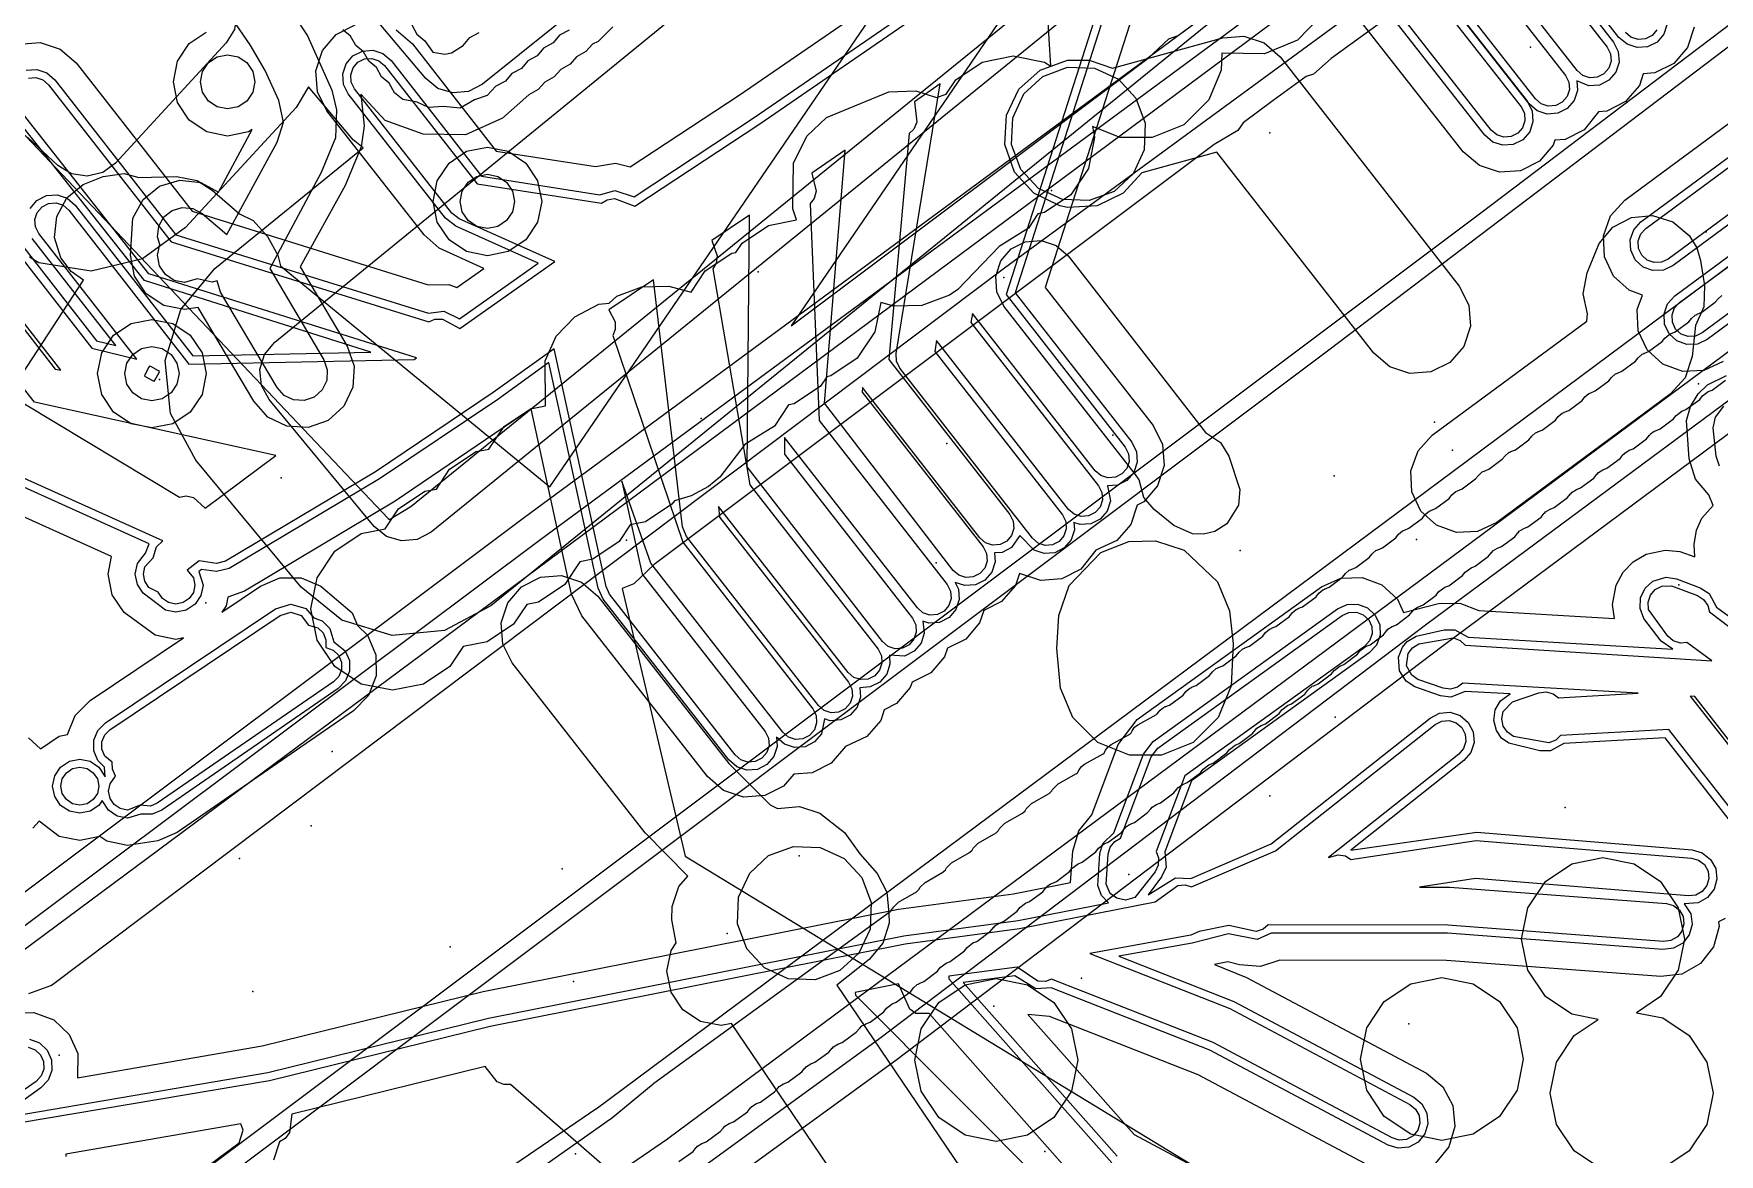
# Model space of a CAD drawing. Header units: metres. Extents: x 8738 to 9560, y -8972 to -7699.
# Drawn here: x 9163.2 to 9225.3, y -8008.3 to -7967 of the extents above; entities that cross this region are included whole.
import ezdxf

# ---------------------------------------------------------------- set-up
doc = ezdxf.new("R2010")
doc.units = ezdxf.units.M
for name, color, linetype in [('AI_GREENING_EXCLUSIONS', 1, 'Continuous'), ('AI_GREENING_LAWN', 82, 'Continuous'), ('AI_GREENING_REJECTED', 6, 'Continuous')]:
    doc.layers.add(name, color=color, linetype=linetype)

msp = doc.modelspace()

# ---------------------------------------------------------------- linework, layer by layer
at = {"layer": 'AI_GREENING_EXCLUSIONS'}
for points in [[(9237.438, -7948.75), (9210.992, -7967.905), (9210.34, -7968.486), (9210.069, -7968.574), (9208.855, -7969.453), (9207.756, -7970.277), (9207.56, -7970.565), (9206.684, -7971.081), (9186.052, -7986.549), (9185.3, -7987.261), (9184.87, -7987.437), (9187.194, -7997.295), (9214.58, -8013.972), (9249.615, -8033.027)], [(9237.438, -7948.75), (9210.992, -7967.905), (9210.34, -7968.486), (9210.069, -7968.574), (9208.855, -7969.453), (9207.756, -7970.277), (9207.56, -7970.565), (9206.684, -7971.081), (9186.052, -7986.549), (9185.3, -7987.261), (9184.87, -7987.437), (9187.194, -7997.295), (9214.58, -8013.972), (9249.615, -8033.027)], [(9207.306, -7954.034), (9191.104, -7977.762), (9204.258, -7967.901), (9205.016, -7967.18), (9205.362, -7967.066), (9207.601, -7965.393)], [(9207.306, -7954.034), (9191.104, -7977.762), (9204.258, -7967.901), (9205.016, -7967.18), (9205.362, -7967.066), (9207.601, -7965.393)], [(9161.257, -7981.832), (9165.032, -7976.075), (9164.57, -7975.76), (9164.186, -7975.253), (9163.961, -7974.506), (9164.039, -7973.729), (9164.408, -7973.042), (9165.012, -7972.548), (9165.756, -7972.262), (9166.528, -7972.15), (9167.071, -7972.288), (9168.451, -7972.257), (9169.216, -7972.409), (9169.77, -7972.754), (9170.77, -7973.631), (9171.282, -7973.879), (9171.801, -7974.461), (9172.186, -7975.16), (9172.281, -7975.544), (9182.204, -7983.689), (9201.948, -7954.821)], [(9161.257, -7981.832), (9165.032, -7976.075), (9164.57, -7975.76), (9164.186, -7975.253), (9163.961, -7974.506), (9164.039, -7973.729), (9164.408, -7973.042), (9165.012, -7972.548), (9165.756, -7972.262), (9166.528, -7972.15), (9167.071, -7972.288), (9168.451, -7972.257), (9169.216, -7972.409), (9169.77, -7972.754), (9170.77, -7973.631), (9171.282, -7973.879), (9171.801, -7974.461), (9172.186, -7975.16), (9172.281, -7975.544), (9182.204, -7983.689), (9201.948, -7954.821)], [(9162.918, -7956.827), (9163.5, -7956.772), (9164.06, -7956.945), (9164.51, -7957.318), (9168.711, -7962.485), (9168.981, -7962.992), (9169.041, -7963.564), (9168.906, -7964.032), (9170.195, -7965.214), (9170.542, -7965.687), (9170.681, -7966.257), (9170.59, -7966.836), (9170.285, -7967.337), (9166.206, -7971.763), (9165.733, -7972.107), (9165.164, -7972.245), (9164.586, -7972.154), (9164.086, -7971.849), (9162.962, -7970.812)], [(9162.917, -7968.341), (9163.306, -7968.312), (9163.676, -7968.434), (9163.972, -7968.689), (9168.432, -7974.401), (9177.743, -7977.294), (9178.302, -7977.213), (9178.882, -7977.496), (9181.78, -7975.443), (9178.739, -7974.084), (9178.36, -7973.787), (9174.781, -7969.215), (9174.605, -7968.867), (9174.576, -7968.478), (9174.698, -7968.107), (9174.952, -7967.811), (9175.3, -7967.635), (9175.69, -7967.606), (9176.06, -7967.728), (9176.356, -7967.982), (9179.692, -7972.244), (9184.055, -7972.93), (9184.597, -7972.769), (9185.312, -7973.011), (9189.737, -7970.088), (9207.181, -7958.1)], [(9162.997, -7968.63), (9163.269, -7968.609), (9163.529, -7968.695), (9163.735, -7968.873), (9168.253, -7974.66), (9177.751, -7977.61), (9177.976, -7977.513), (9178.249, -7977.509), (9178.89, -7977.858), (9182.388, -7975.385), (9178.862, -7973.81), (9178.596, -7973.602), (9175.017, -7969.03), (9174.894, -7968.786), (9174.874, -7968.514), (9174.959, -7968.255), (9175.137, -7968.048), (9175.381, -7967.924), (9175.653, -7967.904), (9175.913, -7967.989), (9176.12, -7968.167), (9179.528, -7972.522), (9184.109, -7973.242), (9184.317, -7973.113), (9184.586, -7973.069), (9185.342, -7973.355), (9189.904, -7970.337), (9207.868, -7957.989)], [(9176.552, -7966.857), (9177.143, -7967.366), (9180.236, -7971.317), (9183.889, -7971.891), (9184.631, -7971.77), (9185.169, -7971.896), (9189.179, -7969.258), (9204.947, -7958.43)], [(9189.083, -7961.343), (9179.724, -7968.85), (9179.213, -7969.118), (9178.639, -7969.173), (9178.087, -7969.008), (9177.638, -7968.646), (9177.638, -7968.646), (9171.812, -7961.729)], [(9216.545, -7961.107), (9221.397, -7967.306), (9221.573, -7967.654), (9221.602, -7968.043), (9221.48, -7968.414), (9221.226, -7968.71), (9220.878, -7968.886), (9220.489, -7968.915), (9220.045, -7968.73), (9220.071, -7969.086), (9219.95, -7969.457), (9219.695, -7969.752), (9219.347, -7969.928), (9218.958, -7969.958), (9218.587, -7969.836), (9218.291, -7969.581), (9213.632, -7963.631), (9218.225, -7969.498), (9218.401, -7969.846), (9218.43, -7970.235), (9218.308, -7970.606), (9218.054, -7970.902), (9217.706, -7971.077), (9217.316, -7971.107), (9216.946, -7970.985), (9216.65, -7970.73), (9211.964, -7964.744)], [(9216.309, -7961.292), (9221.161, -7967.491), (9221.284, -7967.735), (9221.305, -7968.007), (9221.219, -7968.266), (9221.041, -7968.473), (9220.797, -7968.597), (9220.525, -7968.617), (9220.266, -7968.532), (9220.058, -7968.354), (9215.289, -7962.261)], [(9223.378, -7966.635), (9223.256, -7967.006), (9223.002, -7967.301), (9222.654, -7967.477), (9222.265, -7967.507), (9221.894, -7967.385), (9221.598, -7967.13), (9216.99, -7961.244)], [(9211.901, -7962.207), (9180.039, -7988.075), (9178.327, -7988.98), (9176.398, -7989.166), (9174.544, -7988.606), (9173.042, -7987.382), (9169.169, -7982.712), (9168.237, -7980.984), (9168.041, -7979.031), (9168.613, -7977.153), (9169.863, -7975.64), (9175.329, -7971.197), (9174.961, -7970.901), (9173.32, -7968.953), (9172.859, -7969.708), (9168.78, -7974.134), (9167.203, -7975.284), (9165.307, -7975.742), (9163.379, -7975.44), (9163.041, -7975.233)], [(9214.76, -7962.312), (9219.63, -7968.534), (9219.753, -7968.777), (9219.774, -7969.05), (9219.688, -7969.309), (9219.51, -7969.516), (9219.267, -7969.639), (9218.994, -7969.66), (9218.735, -7969.575), (9218.528, -7969.396), (9213.806, -7963.365)], [(9161.586, -8000.803), (9181.825, -7985.65), (9207.083, -7967.026), (9211.567, -7963.684)], [(9213.136, -7963.484), (9217.989, -7969.683), (9218.112, -7969.926), (9218.132, -7970.199), (9218.047, -7970.458), (9217.869, -7970.665), (9217.625, -7970.788), (9217.353, -7970.809), (9217.093, -7970.724), (9216.886, -7970.546), (9212.15, -7964.495)], [(9202.821, -7965.726), (9199.349, -7976.547), (9203.645, -7982.05), (9203.821, -7982.398), (9203.849, -7982.787), (9203.727, -7983.158), (9203.472, -7983.453), (9203.124, -7983.629), (9202.75, -7983.657), (9202.862, -7984.211), (9202.74, -7984.582), (9202.485, -7984.877), (9202.137, -7985.053), (9201.748, -7985.081), (9201.513, -7985.004), (9201.533, -7985.275), (9201.411, -7985.645), (9201.156, -7985.941), (9200.808, -7986.116), (9200.418, -7986.145), (9200.048, -7986.023), (9199.528, -7985.481), (9199.223, -7985.929), (9198.875, -7986.104), (9198.589, -7986.125), (9198.613, -7986.459), (9198.491, -7986.83), (9198.236, -7987.125), (9197.888, -7987.301), (9197.499, -7987.33), (9197.141, -7987.212), (9197.263, -7987.455), (9197.292, -7987.844), (9197.169, -7988.214), (9196.915, -7988.51), (9196.566, -7988.685), (9196.177, -7988.714), (9195.948, -7988.638), (9196.005, -7989.084), (9195.883, -7989.455), (9195.628, -7989.75), (9195.279, -7989.926), (9194.716, -7989.897), (9194.74, -7990.223), (9194.618, -7990.593), (9194.363, -7990.889), (9194.015, -7991.064), (9193.625, -7991.093), (9193.651, -7991.44), (9193.528, -7991.81), (9193.274, -7992.106), (9192.925, -7992.281), (9192.536, -7992.31), (9192.323, -7992.24), (9192.214, -7992.793), (9191.959, -7993.088), (9191.611, -7993.264), (9191.221, -7993.292), (9190.851, -7993.17), (9190.556, -7992.916), (9190.582, -7993.26), (9190.459, -7993.631), (9190.205, -7993.926), (9189.856, -7994.102), (9189.467, -7994.131), (9189.096, -7994.008), (9188.801, -7993.753), (9184.175, -7987.828), (9183.986, -7987.426), (9182.171, -7979.111), (9180.291, -7980.469), (9175.938, -7983.397), (9170.395, -7986.695), (9169.93, -7986.81), (9169.368, -7986.735), (9169.275, -7986.809), (9169.43, -7987.31), (9169.354, -7987.693), (9169.137, -7988.017), (9168.813, -7988.234), (9168.43, -7988.31), (9168.047, -7988.234), (9167.227, -7987.609), (9167.01, -7987.285), (9166.934, -7986.902), (9167.01, -7986.519), (9167.316, -7986.136), (9167.445, -7985.787), (9160.121, -7982.488)], [(9202.567, -7965.537), (9199.015, -7976.606), (9203.409, -7982.234), (9203.531, -7982.478), (9203.552, -7982.751), (9203.466, -7983.01), (9203.288, -7983.217), (9203.044, -7983.34), (9202.771, -7983.36), (9202.512, -7983.274), (9202.305, -7983.096), (9197.782, -7977.302), (9197.724, -7977.641), (9202.421, -7983.658), (9202.544, -7983.902), (9202.564, -7984.174), (9202.479, -7984.434), (9202.301, -7984.641), (9202.057, -7984.763), (9201.784, -7984.784), (9201.525, -7984.698), (9201.318, -7984.52), (9196.459, -7978.297), (9196.393, -7978.703), (9201.092, -7984.722), (9201.215, -7984.966), (9201.235, -7985.238), (9201.15, -7985.498), (9200.971, -7985.704), (9200.727, -7985.827), (9200.455, -7985.847), (9200.196, -7985.762), (9199.989, -7985.583), (9195.101, -7979.323), (9194.974, -7979.065), (9194.962, -7978.779), (9196.591, -7968.841), (9195.647, -7969.505), (9195.73, -7970.255), (9195.622, -7970.506), (9195.447, -7970.676), (9194.703, -7979.002), (9199.16, -7984.71), (9199.283, -7984.954), (9199.303, -7985.226), (9199.217, -7985.485), (9199.039, -7985.692), (9198.795, -7985.815), (9198.523, -7985.835), (9198.263, -7985.75), (9198.056, -7985.571), (9193.73, -7980.03), (9193.716, -7980.198), (9198.173, -7985.906), (9198.295, -7986.15), (9198.316, -7986.423), (9198.23, -7986.682), (9198.052, -7986.889), (9197.808, -7987.012), (9197.535, -7987.032), (9197.276, -7986.946), (9197.069, -7986.768), (9192.323, -7980.61), (9193.093, -7971.281), (9191.866, -7972.133), (9192.025, -7972.799), (9191.95, -7973.062), (9191.798, -7973.254), (9192.128, -7981.241), (9196.851, -7987.291), (9196.974, -7987.535), (9196.994, -7987.807), (9196.908, -7988.067), (9196.73, -7988.273), (9196.486, -7988.396), (9196.214, -7988.416), (9195.954, -7988.331), (9195.748, -7988.152), (9190.857, -7981.874), (9190.849, -7982.492), (9195.564, -7988.531), (9195.687, -7988.775), (9195.707, -7989.048), (9195.622, -7989.307), (9195.443, -7989.514), (9195.199, -7989.637), (9194.927, -7989.657), (9194.668, -7989.571), (9194.461, -7989.393), (9189.483, -7982.953), (9189.56, -7973.682), (9188.171, -7974.609), (9188.378, -7975.173), (9188.338, -7975.443), (9188.212, -7975.652), (9189.572, -7983.615), (9194.3, -7989.67), (9194.422, -7989.914), (9194.443, -7990.186), (9194.357, -7990.446), (9194.179, -7990.652), (9193.935, -7990.775), (9193.662, -7990.795), (9193.403, -7990.71), (9193.196, -7990.531), (9188.417, -7984.41), (9188.464, -7984.808), (9193.21, -7990.887), (9193.333, -7991.131), (9193.353, -7991.403), (9193.267, -7991.663), (9193.089, -7991.869), (9192.845, -7991.992), (9192.573, -7992.012), (9192.313, -7991.927), (9192.106, -7991.748), (9187.24, -7985.516), (9187.097, -7985.167), (9186.021, -7976.059), (9184.378, -7977.171), (9184.616, -7977.615), (9184.618, -7977.888), (9184.526, -7978.115), (9187.107, -7985.735), (9191.895, -7991.869), (9192.018, -7992.113), (9192.038, -7992.385), (9191.953, -7992.645), (9191.774, -7992.852), (9191.53, -7992.974), (9191.258, -7992.995), (9190.999, -7992.909), (9190.792, -7992.731), (9185.93, -7986.503), (9184.864, -7983.476), (9185.613, -7986.907), (9190.141, -7992.707), (9190.264, -7992.951), (9190.284, -7993.224), (9190.198, -7993.483), (9190.02, -7993.69), (9189.776, -7993.813), (9189.504, -7993.833), (9189.244, -7993.747), (9189.037, -7993.569), (9184.411, -7987.643), (9184.279, -7987.362), (9182.366, -7978.6), (9180.124, -7980.22), (9175.784, -7983.139), (9170.256, -7986.43), (9169.93, -7986.51), (9169.283, -7986.419), (9168.85, -7986.765), (9169.077, -7987.042), (9169.13, -7987.31), (9169.077, -7987.578), (9168.925, -7987.805), (9168.698, -7987.957), (9168.43, -7988.01), (9168.162, -7987.957), (9167.935, -7987.805), (9167.782, -7987.572), (9167.439, -7987.397), (9167.287, -7987.17), (9167.234, -7986.902), (9167.287, -7986.634), (9167.595, -7986.302), (9167.718, -7985.897), (9167.948, -7985.685), (9160.244, -7982.214)], [(9172.272, -7965.533), (9173.278, -7967.072), (9174.179, -7969.075), (9174.345, -7969.795), (9174.314, -7970.832), (9173.78, -7972.113), (9171.891, -7975.649), (9173.878, -7979.011), (9174.007, -7979.379), (9173.986, -7979.769), (9173.817, -7980.121), (9173.526, -7980.381), (9173.158, -7980.51), (9172.768, -7980.488), (9172.417, -7980.32), (9172.156, -7980.029), (9170.078, -7976.512), (9169.951, -7976.1), (9169.763, -7976.155), (9169.218, -7976.028), (9168.753, -7976.159), (9168.37, -7976.083), (9168.046, -7975.866), (9167.829, -7975.542), (9167.753, -7975.159), (9167.84, -7974.76), (9167.758, -7974.478), (9167.8, -7974.09), (9167.987, -7973.748), (9168.291, -7973.503), (9168.665, -7973.393), (9169.053, -7973.435), (9169.395, -7973.622), (9170.313, -7974.39), (9172.165, -7970.988), (9172.399, -7970.25), (9172.228, -7969.452), (9171.721, -7968.349), (9171.172, -7967.404), (9170.521, -7966.463)], [(9224.371, -7966.756), (9224.127, -7967.497), (9223.618, -7968.089), (9222.922, -7968.441), (9222.493, -7968.473), (9222.351, -7968.906), (9221.842, -7969.497), (9221.146, -7969.849), (9220.846, -7969.872), (9220.312, -7970.54), (9219.615, -7970.892), (9219.237, -7970.92), (9219.179, -7971.097), (9218.67, -7971.689), (9217.974, -7972.041), (9217.195, -7972.099), (9216.454, -7971.856), (9215.862, -7971.347), (9211.343, -7965.573)], [(9161.57, -7999.565), (9181.226, -7984.849), (9206.488, -7966.222)], [(9203.674, -7966.341), (9200.463, -7976.349), (9204.433, -7981.434), (9204.784, -7982.131), (9204.842, -7982.91), (9204.597, -7983.651), (9204.088, -7984.242), (9203.845, -7984.364), (9203.61, -7985.074), (9203.101, -7985.665), (9202.319, -7986.022), (9201.771, -7986.729), (9201.074, -7987.08), (9200.296, -7987.138), (9199.506, -7986.885), (9199.361, -7987.323), (9198.852, -7987.914), (9198.192, -7988.246), (9198.04, -7988.707), (9197.53, -7989.298), (9196.855, -7989.638), (9196.753, -7989.948), (9196.243, -7990.539), (9195.554, -7990.885), (9195.488, -7991.086), (9194.979, -7991.677), (9194.531, -7991.903), (9194.399, -7992.303), (9193.889, -7992.894), (9193.095, -7993.252), (9192.574, -7993.876), (9191.877, -7994.227), (9191.197, -7994.278), (9190.82, -7994.714), (9190.123, -7995.065), (9189.345, -7995.123), (9188.604, -7994.878), (9188.013, -7994.369), (9183.386, -7988.443), (9183.009, -7987.639), (9181.519, -7980.816), (9176.51, -7984.219), (9170.953, -7987.529), (9170.341, -7987.755), (9170.278, -7988.075), (9170.126, -7988.302), (9171.545, -7987.35), (9172.265, -7987.049), (9173.046, -7987.048), (9173.767, -7987.345), (9174.922, -7988.336), (9175.124, -7988.804), (9175.489, -7989.16), (9175.798, -7989.876), (9175.81, -7990.656), (9175.522, -7991.382), (9174.978, -7991.941), (9168.479, -7996.421), (9167.762, -7996.73), (9166.651, -7996.9), (9165.886, -7996.748), (9165.625, -7996.574), (9164.89, -7996.72), (9164.125, -7996.568), (9163.391, -7996.008), (9163.161, -7996.261)], [(9210.597, -7966.362), (9209.748, -7967.23), (9208.538, -7967.736), (9206.961, -7967.714), (9206.944, -7968.342), (9206.491, -7969.426), (9205.569, -7970.348), (9204.404, -7970.818), (9203.217, -7970.818), (9202.201, -7970.41), (9202.281, -7970.812), (9202.052, -7971.96), (9201.402, -7972.933), (9200.429, -7973.584), (9200.191, -7973.631), (9199.838, -7974.159), (9198.76, -7974.83), (9197.242, -7976.42), (9196.927, -7976.624), (9195.912, -7977.009), (9194.885, -7977.03), (9194.4, -7976.901), (9194.185, -7977.979), (9193.535, -7978.953), (9192.562, -7979.603), (9192.409, -7979.633), (9192.178, -7979.979), (9191.205, -7980.629), (9191.006, -7980.669), (9190.484, -7981.451), (9189.394, -7982.125), (9188.468, -7983.328), (9188.049, -7983.683), (9187.419, -7984.018), (9186.795, -7984.202), (9186.708, -7984.333), (9185.734, -7984.983), (9185.172, -7985.095), (9184.761, -7985.71), (9183.788, -7986.36), (9183.313, -7986.455), (9182.757, -7987.286), (9181.784, -7987.937), (9181.359, -7988.021), (9180.874, -7988.748), (9179.9, -7989.398), (9179.017, -7989.574), (9178.527, -7990.308), (9177.553, -7990.958), (9176.405, -7991.187), (9175.257, -7990.958), (9174.284, -7990.308), (9173.634, -7989.335), (9173.405, -7988.187), (9173.634, -7987.039), (9174.284, -7986.065), (9175.257, -7985.415), (9176.14, -7985.24), (9176.631, -7984.505), (9177.604, -7983.855), (9178.029, -7983.771), (9178.514, -7983.044), (9179.488, -7982.393), (9179.963, -7982.299), (9180.519, -7981.467), (9181.492, -7980.817), (9181.492, -7980.817), (9182.043, -7980.707), (9182.032, -7979.049), (9182.443, -7978.143), (9183.127, -7977.421), (9184.01, -7976.963), (9184.39, -7976.92), (9184.672, -7976.67), (9185.603, -7976.32), (9186.597, -7976.293), (9187.413, -7976.519), (9187.935, -7975.736), (9188.909, -7975.086), (9189.061, -7975.056), (9189.292, -7974.71), (9190.266, -7974.06), (9191.298, -7973.854), (9191.155, -7973.45), (9191.191, -7971.765), (9191.679, -7970.771), (9192.397, -7970.082), (9194.698, -7969.131), (9195.692, -7969.104), (9196.451, -7969.344), (9196.807, -7969.218), (9197.16, -7968.691), (9198.133, -7968.04), (9199.281, -7967.812), (9200.429, -7968.04), (9200.66, -7968.194), (9200.544, -7966.171)], [(9162.65, -7967.377), (9163.428, -7967.319), (9164.169, -7967.564), (9164.76, -7968.073), (9169.027, -7973.539), (9177.729, -7976.242), (9178.481, -7976.229), (9178.776, -7976.346), (9179.772, -7975.64), (9178.134, -7974.895), (9177.572, -7974.403), (9173.994, -7969.832), (9173.642, -7969.135), (9173.583, -7968.357), (9173.827, -7967.616), (9174.336, -7967.024), (9175.032, -7966.672)], [(9184.527, -7966.745), (9183.987, -7967.285), (9183.78, -7967.375), (9183.539, -7967.647), (9183.195, -7967.843), (9182.954, -7968.116), (9182.609, -7968.312), (9182.368, -7968.584), (9182.024, -7968.78), (9181.782, -7969.053), (9181.438, -7969.249), (9180.461, -7970.105), (9179.1, -7970.718), (9177.544, -7970.698), (9176.142, -7970.194), (9175.24, -7969.226), (9175.367, -7970.39), (9175.258, -7971.162), (9174.662, -7972.584), (9173.013, -7975.583), (9174.739, -7978.502), (9174.997, -7979.239), (9174.954, -7980.018), (9174.616, -7980.721), (9174.035, -7981.242), (9173.299, -7981.5), (9172.52, -7981.457), (9171.816, -7981.119), (9171.296, -7980.538), (9169.256, -7977.087), (9168.753, -7977.159), (9167.988, -7977.007), (9167.339, -7976.573), (9166.905, -7975.924), (9166.753, -7975.159), (9166.846, -7973.791), (9167.22, -7973.106), (9167.828, -7972.617), (9168.576, -7972.397), (9169.352, -7972.481), (9170.005, -7972.838), (9171.244, -7970.521), (9171.102, -7970.616), (9170.337, -7970.768), (9169.572, -7970.616), (9168.923, -7970.182), (9168.489, -7969.533), (9168.337, -7968.768), (9168.489, -7968.003), (9168.923, -7967.354), (9169.551, -7966.934)], [(9182.914, -7966.866), (9182.565, -7967.054), (9182.329, -7967.335), (9181.979, -7967.523), (9181.743, -7967.804), (9181.394, -7967.991), (9181.158, -7968.272), (9180.808, -7968.46), (9180.572, -7968.741), (9180.223, -7968.929), (9179.902, -7969.276), (9179.435, -7969.43), (9178.902, -7969.738), (9178.284, -7969.673), (9177.742, -7969.717), (9177.317, -7969.52), (9176.796, -7969.42), (9176.484, -7969.168), (9176.292, -7968.821), (9176.009, -7968.588), (9175.817, -7968.241), (9175.533, -7968.008), (9175.341, -7967.661), (9175.057, -7967.428), (9174.865, -7967.081), (9174.581, -7966.849)], [(9177.122, -7966.673), (9177.306, -7967.014), (9177.597, -7967.253), (9177.892, -7967.67), (9178.34, -7967.744), (9178.59, -7967.7), (9179.013, -7967.425), (9179.257, -7967.136), (9179.599, -7966.956)], [(9222.995, -7966.858), (9222.817, -7967.065), (9222.573, -7967.188), (9222.301, -7967.209), (9222.041, -7967.123), (9221.834, -7966.945)], [(9225.436, -7979.068), (9224.73, -7979.4), (9223.95, -7979.437), (9223.216, -7979.172), (9222.639, -7978.647), (9222.307, -7977.941), (9222.271, -7977.161), (9222.463, -7976.626), (9221.968, -7976.447), (9221.391, -7975.922), (9221.059, -7975.216), (9221.022, -7974.436), (9221.287, -7973.702), (9221.812, -7973.125), (9227.826, -7968.686)], [(9228.985, -7971.559), (9223.594, -7975.539), (9223.241, -7975.705), (9222.851, -7975.723), (9222.484, -7975.591), (9222.196, -7975.328), (9222.03, -7974.975), (9222.011, -7974.585), (9222.144, -7974.218), (9222.406, -7973.93), (9228.42, -7969.49)], [(9160.637, -7972.568), (9165.328, -7978.576), (9166.988, -7978.982), (9163.377, -7974.357), (9163.254, -7974.113), (9163.234, -7973.841), (9163.319, -7973.581), (9163.498, -7973.374), (9163.742, -7973.251), (9164.014, -7973.231), (9164.273, -7973.317), (9164.48, -7973.495), (9168.913, -7979.172), (9177.206, -7978.993), (9177.295, -7978.935), (9167.438, -7975.839), (9162.632, -7969.735)], [(9163.058, -7973.433), (9163.313, -7973.138), (9163.662, -7972.962), (9164.051, -7972.934), (9164.421, -7973.056), (9164.717, -7973.311), (9169.056, -7978.869), (9175.617, -7978.728), (9167.268, -7976.086), (9162.395, -7969.92)], [(9228.994, -7971.18), (9223.416, -7975.297), (9223.169, -7975.414), (9222.896, -7975.427), (9222.639, -7975.334), (9222.437, -7975.15), (9222.321, -7974.903), (9222.308, -7974.63), (9222.401, -7974.373), (9222.584, -7974.171), (9228.598, -7969.732)], [(9160.874, -7972.384), (9165.5, -7978.309), (9166.219, -7978.485), (9163.14, -7974.541)], [(9230.376, -7974.178), (9224.842, -7978.264), (9224.489, -7978.43), (9224.099, -7978.448), (9223.732, -7978.316), (9223.444, -7978.053), (9223.278, -7977.7), (9223.259, -7977.31), (9223.392, -7976.943), (9223.654, -7976.655), (9229.734, -7972.167)], [(9230.436, -7973.761), (9224.664, -7978.022), (9224.417, -7978.139), (9224.144, -7978.151), (9223.887, -7978.059), (9223.685, -7977.875), (9223.569, -7977.628), (9223.556, -7977.355), (9223.649, -7977.098), (9223.833, -7976.896), (9230.237, -7972.189)], [(9159.543, -7973.657), (9163.987, -7979.349), (9164.19, -7979.393), (9159.534, -7973.43)], [(9162.848, -7980.63), (9168.569, -7984.066), (9168.81, -7984.025), (9169.076, -7984.085), (9169.515, -7984.47), (9172.115, -7982.539), (9163.219, -7980.573), (9158.439, -7974.519)], [(9232, -7975.802), (9214.52, -7988.747), (9194.37, -8004.013), (9175.252, -8017.917)], [(9162.419, -8003.078), (9163.199, -8003.053), (9163.929, -8003.329), (9164.498, -8003.863), (9164.819, -8004.574), (9164.803, -8005.46), (9171.611, -8004.291), (9179.752, -8002.288), (9195.048, -7999.249), (9199.296, -7998.685), (9201.394, -7998.273), (9201.481, -7997.115), (9201.7, -7996.366), (9202.171, -7995.78), (9203.146, -7993.185), (9203.85, -7992.265), (9210.641, -7987.376), (9211.351, -7987.053), (9212.131, -7987.026), (9212.862, -7987.299), (9213.433, -7987.831), (9213.655, -7988.319), (9214.95, -7987.988), (9215.73, -7987.975), (9216.43, -7988.251), (9221.438, -7988.542), (9221.365, -7988.02), (9221.494, -7987.313), (9221.752, -7986.838), (9222.127, -7986.449), (9222.6, -7986.172), (9223.303, -7986.021), (9223.84, -7986.077), (9224.389, -7986.269), (9224.363, -7985.82), (9224.452, -7985.287), (9224.652, -7984.844), (9225.064, -7984.379), (9224.906, -7983.984), (9224.422, -7983.408), (9224.187, -7982.664), (9224.091, -7981.25), (9224.235, -7980.729), (9224.513, -7980.266), (9224.861, -7979.926), (9225.562, -7979.583)], [(9227.729, -7980.179), (9215.119, -7989.548), (9194.96, -8004.821), (9177.149, -8017.773)], [(9225.299, -7982.927), (9225.181, -7982.555), (9225.073, -7981.517), (9225.154, -7981.123), (9225.467, -7980.722)], [(9162.999, -7992.939), (9163.448, -7993.347), (9164.125, -7992.872), (9164.438, -7992.81), (9164.725, -7992.113), (9165.275, -7991.56), (9168.708, -7989.255), (9168.43, -7989.31), (9167.665, -7989.158), (9166.52, -7988.316), (9166.086, -7987.667), (9165.934, -7986.902), (9166.062, -7986.261), (9159.71, -7983.399)], [(9196.719, -8015.006), (9188.902, -8003.465), (9188.52, -8003.541), (9187.755, -8003.389), (9187.106, -8002.955), (9186.672, -8002.306), (9186.52, -8001.541), (9186.672, -8000.776), (9186.863, -8000.49), (9186.702, -7999.65), (9186.717, -7999.157), (9186.96, -7998.416), (9187.29, -7998.031), (9185.722, -7996.44), (9180.822, -7990.18), (9180.47, -7989.483), (9180.47, -7989.483), (9180.412, -7988.705), (9180.655, -7987.964), (9181.164, -7987.372), (9181.861, -7987.02), (9182.639, -7986.962), (9183.38, -7987.206), (9183.972, -7987.714), (9188.797, -7993.879), (9190.325, -7995.409), (9190.599, -7995.547), (9191.412, -7995.47), (9192.154, -7995.713), (9193.07, -7996.429), (9193.63, -7997.212), (9194.269, -7997.932), (9194.628, -7998.625), (9194.695, -7999.403), (9194.715, -7999.765), (9194.477, -8000.509), (9193.973, -8001.104), (9192.778, -8002.055), (9199.753, -8012.352)], [(9228.125, -7999.121), (9223.302, -7992.943), (9219.567, -7993.152), (9219.071, -7993.422), (9218.681, -7993.415), (9217.539, -7993.136), (9217.275, -7992.946), (9217.081, -7992.673), (9216.983, -7992.295), (9217.038, -7991.908), (9217.236, -7991.572), (9217.587, -7991.323), (9215.932, -7991.227), (9215.932, -7991.227), (9215.408, -7991.44), (9215.021, -7991.388), (9214.077, -7991.064), (9213.753, -7990.847), (9213.515, -7990.468), (9213.476, -7989.961), (9213.619, -7989.598), (9213.795, -7989.393), (9214.131, -7989.195), (9215.162, -7988.965), (9215.552, -7988.959), (9216.047, -7989.23), (9223.582, -7989.668), (9223.158, -7989.373), (9222.51, -7988.539), (9222.377, -7988.172), (9222.394, -7987.782), (9222.558, -7987.429), (9222.846, -7987.165), (9223.334, -7987.02), (9223.719, -7987.085), (9224.592, -7987.415), (9224.923, -7987.622), (9225.192, -7988.119), (9226.505, -7989.082)], [(9228.361, -7998.936), (9223.441, -7992.635), (9219.448, -7992.858), (9219.272, -7993.027), (9219.018, -7993.127), (9217.714, -7992.886), (9217.487, -7992.734), (9217.335, -7992.507), (9217.282, -7992.239), (9217.335, -7991.971), (9217.678, -7991.608), (9218.642, -7991.276), (9218.642, -7991.276), (9218.913, -7991.241), (9219.176, -7991.311), (9219.37, -7991.46), (9222.301, -7991.296), (9215.847, -7990.922), (9215.653, -7991.07), (9215.389, -7991.14), (9215.118, -7991.104), (9214.192, -7990.787), (9213.965, -7990.635), (9213.776, -7990.288), (9213.83, -7989.835), (9213.995, -7989.617), (9214.23, -7989.479), (9215.498, -7989.254), (9215.752, -7989.354), (9215.928, -7989.524), (9225.02, -7990.101), (9224.104, -7989.43), (9223.861, -7989.449), (9223.601, -7989.364), (9223.393, -7989.187), (9222.691, -7988.21), (9222.67, -7987.938), (9222.754, -7987.678), (9222.932, -7987.47), (9223.175, -7987.346), (9223.531, -7987.34), (9224.486, -7987.696), (9224.718, -7987.84), (9224.877, -7988.063), (9224.932, -7988.301), (9226.769, -7989.68)], [(9163.035, -8004.04), (9163.4, -8004.177), (9163.684, -8004.445), (9163.845, -8004.8), (9163.857, -8005.19), (9163.719, -8005.555), (9163.452, -8005.84), (9161.881, -8006.962), (9171.816, -8005.27), (9179.946, -8003.269), (9195.244, -8000.229), (9199.458, -7999.673), (9202.79, -7999.018), (9202.537, -7998.743), (9202.402, -7998.376), (9202.477, -7997.203), (9202.586, -7996.829), (9202.993, -7996.436), (9204.082, -7993.537), (9204.434, -7993.077), (9211.225, -7988.188), (9211.58, -7988.026), (9211.97, -7988.013), (9212.336, -7988.149), (9212.621, -7988.415), (9212.783, -7988.77), (9212.797, -7989.16), (9212.66, -7989.526), (9212.394, -7989.811), (9205.848, -7994.523), (9204.865, -7997.139), (9204.913, -7997.703), (9204.749, -7998.057), (9204.258, -7998.729), (9205.259, -7998.095), (9205.824, -7998.117), (9208.788, -7996.845), (9214.643, -7992.208), (9214.99, -7992.03), (9215.379, -7991.998), (9215.751, -7992.118), (9216.048, -7992.371), (9216.226, -7992.718), (9216.257, -7993.107), (9216.138, -7993.478), (9215.885, -7993.775), (9211.724, -7997.071), (9216.364, -7996.416), (9224.294, -7997.067), (9224.669, -7997.174), (9224.975, -7997.416), (9225.164, -7997.758), (9225.209, -7998.145), (9225.102, -7998.52), (9224.859, -7998.826), (9224.518, -7999.015), (9224.003, -7999.05), (9224.245, -7999.428), (9224.292, -7999.816), (9224.188, -8000.192), (9223.947, -8000.499), (9223.608, -8000.691), (9223.22, -8000.738), (9215.281, -8000.141), (9208.781, -8000.132), (9208.27, -8000.374), (9207.216, -8000.159), (9205.87, -8000.506), (9203.175, -8000.981), (9207.408, -8002.649), (9214.036, -8006.181), (9214.338, -8006.428), (9214.522, -8006.772), (9214.561, -8007.16), (9214.448, -8007.533), (9214.201, -8007.835), (9213.857, -8008.02), (9213.468, -8008.058), (9213.095, -8007.946), (9206.519, -8004.441), (9200.681, -8002.151), (9200.117, -8002.19), (9199.345, -8001.705), (9197.436, -8001.956), (9203.105, -8008.356)], [(9229.349, -7997.759), (9224.398, -7991.418), (9224.222, -7991.408), (9229.465, -7998.075)], [(9162.985, -8004.335), (9163.241, -8004.432), (9163.44, -8004.619), (9163.552, -8004.868), (9163.561, -8005.141), (9163.464, -8005.396), (9163.277, -8005.595), (9160.586, -8007.464), (9171.877, -8005.564), (9180.004, -8003.563), (9195.303, -8000.524), (9199.507, -7999.969), (9204.506, -7998.986), (9205.343, -7998.383), (9205.615, -7998.36), (9205.848, -7998.433), (9208.943, -7997.105), (9214.829, -7992.443), (9215.072, -7992.318), (9215.345, -7992.296), (9215.605, -7992.38), (9215.813, -7992.557), (9215.937, -7992.8), (9215.959, -7993.072), (9215.875, -7993.332), (9215.699, -7993.54), (9210.893, -7997.346), (9211.247, -7997.244), (9211.517, -7997.289), (9211.724, -7997.417), (9216.34, -7996.715), (9224.269, -7997.366), (9224.532, -7997.441), (9224.746, -7997.611), (9224.879, -7997.849), (9224.91, -7998.121), (9224.835, -7998.383), (9224.665, -7998.597), (9224.426, -7998.73), (9224.155, -7998.761), (9216.308, -7998.117), (9214.246, -7998.44), (9215.371, -7998.443), (9223.348, -7999.043), (9223.611, -7999.116), (9223.826, -7999.284), (9223.96, -7999.522), (9223.993, -7999.793), (9223.92, -8000.056), (9223.752, -8000.271), (9223.514, -8000.406), (9223.243, -8000.439), (9215.292, -7999.841), (9208.679, -7999.832), (9208.493, -7999.991), (9208.234, -8000.076), (9207.226, -7999.85), (9206.135, -8000.078), (9205.829, -8000.209), (9202.108, -8000.884), (9207.267, -8002.913), (9213.894, -8006.445), (9214.106, -8006.618), (9214.235, -8006.859), (9214.262, -8007.131), (9214.183, -8007.392), (9214.01, -8007.604), (9213.769, -8007.733), (9213.498, -8007.76), (9213.236, -8007.681), (9206.644, -8004.168), (9200.695, -8001.834), (9200.465, -8001.915), (9200.192, -8001.899), (9199.428, -8001.391), (9196.911, -8001.723), (9196.912, -8001.816), (9202.916, -8008.596)], [(9220.918, -8008.803), (9219.945, -8008.153), (9219.294, -8007.18), (9219.066, -8006.032), (9219.294, -8004.884), (9219.945, -8003.91), (9220.832, -8003.318), (9219.861, -8003.124), (9218.888, -8002.474), (9218.238, -8001.501), (9218.009, -8000.353), (9218.238, -7999.205), (9218.888, -7998.232), (9219.861, -7997.581), (9221.009, -7997.353), (9222.157, -7997.581), (9223.13, -7998.232), (9223.781, -7999.205), (9223.781, -7999.205), (9224.009, -8000.353), (9223.781, -8001.501), (9223.13, -8002.474), (9222.243, -8003.067), (9223.214, -8003.26), (9224.187, -8003.91), (9224.838, -8004.884), (9225.066, -8006.032), (9224.838, -8007.18), (9224.187, -8008.153), (9223.214, -8008.803)], [(9225.506, -7999.589), (9225.269, -7999.72), (9225.29, -7999.891), (9225.08, -8000.643), (9224.599, -8001.257), (9223.92, -8001.641), (9223.145, -8001.735), (9215.242, -8001.141), (9209.104, -8001.133), (9208.39, -8001.367), (9207.612, -8001.308), (9207.182, -8001.187), (9206.698, -8001.289), (9207.878, -8001.766), (9214.506, -8005.298), (9215.11, -8005.792), (9215.478, -8006.48), (9215.556, -8007.257), (9215.33, -8008.004), (9214.836, -8008.608)], [(9201.952, -8009.618), (9196.18, -8003.101), (9195.695, -8003.091), (9195.468, -8002.939), (9195.048, -8002.002), (9193.458, -8002.32), (9193.465, -8002.423), (9200.676, -8009.649)], [(9212.625, -8008.828), (9206.099, -8005.351), (9200.618, -8003.2), (9199.814, -8003.133), (9203.734, -8007.559), (9210.075, -8010.938)], [(9190.018, -8013.787), (9180.758, -8005.717), (9180.514, -8005.715), (9180.262, -8005.609), (9179.828, -8005.048), (9172.697, -8006.804), (9172.616, -8007.478), (9172.455, -8007.698), (9172.246, -8007.826), (9172.027, -8008.505)], [(9164.938, -8012.189), (9170.763, -8007.861), (9170.914, -8007.395), (9170.819, -8007.166), (9164.37, -8008.274), (9164.375, -8008.365)]]:
    msp.add_lwpolyline(points, dxfattribs=at)
for points in [[(9206.035, -7952.683), (9209.905, -7957.372), (9210.183, -7957.89), (9210.24, -7958.476), (9210.069, -7959.038), (9209.694, -7959.491), (9177.835, -7985.356), (9177.321, -7985.628), (9176.743, -7985.683), (9176.187, -7985.515), (9175.736, -7985.148), (9171.863, -7980.477), (9171.583, -7979.959), (9171.525, -7979.373), (9171.696, -7978.81), (9172.071, -7978.356), (9196.718, -7958.237), (9203.941, -7952.466), (9204.455, -7952.199), (9205.032, -7952.146), (9205.586, -7952.316), (9206.035, -7952.683)], [(9201.286, -7973.395), (9200.994, -7973.337), (9200.034, -7972.874), (9199.333, -7972.095), (9198.972, -7971.081), (9199.03, -7969.997), (9199.493, -7969.037), (9200.272, -7968.336), (9201.286, -7967.975), (9202.078, -7967.975), (9202.942, -7968.264), (9207.003, -7967.145), (9207.78, -7967.089), (9208.52, -7967.334), (9209.111, -7967.843), (9215.714, -7976.3), (9216.065, -7976.997), (9216.122, -7977.775), (9215.877, -7978.516), (9215.368, -7979.107), (9214.671, -7979.458), (9213.893, -7979.516), (9213.152, -7979.271), (9212.561, -7978.762), (9206.779, -7971.356), (9204.017, -7972.117), (9203.33, -7972.874), (9202.37, -7973.337), (9201.286, -7973.395)], [(9170.337, -7969.768), (9169.954, -7969.692), (9169.63, -7969.475), (9169.413, -7969.151), (9169.337, -7968.768), (9169.413, -7968.385), (9169.63, -7968.061), (9169.954, -7967.844), (9170.337, -7967.768), (9170.72, -7967.844), (9171.044, -7968.061), (9171.261, -7968.385), (9171.337, -7968.768), (9171.261, -7969.151), (9171.044, -7969.475), (9170.72, -7969.692), (9170.337, -7969.768)], [(9201.286, -7968.225), (9202.272, -7968.264), (9203.154, -7968.673), (9203.801, -7969.372), (9204.142, -7970.289), (9204.103, -7971.275), (9203.694, -7972.157), (9202.995, -7972.804), (9202.078, -7973.145), (9201.092, -7973.106), (9200.21, -7972.697), (9199.563, -7971.998), (9199.222, -7971.081), (9199.261, -7970.095), (9199.67, -7969.213), (9200.369, -7968.566), (9201.286, -7968.225)], [(9179.907, -7975.175), (9179.142, -7975.023), (9178.493, -7974.589), (9178.059, -7973.94), (9177.907, -7973.175), (9178.059, -7972.41), (9178.493, -7971.761), (9179.142, -7971.327), (9179.907, -7971.175), (9180.672, -7971.327), (9181.321, -7971.761), (9181.755, -7972.41), (9181.907, -7973.175), (9181.755, -7973.94), (9181.321, -7974.589), (9180.672, -7975.023), (9179.907, -7975.175)], [(9179.524, -7974.099), (9179.2, -7973.882), (9178.983, -7973.558), (9178.907, -7973.175), (9178.983, -7972.792), (9179.2, -7972.468), (9179.524, -7972.251), (9179.907, -7972.175), (9180.29, -7972.251), (9180.614, -7972.468), (9180.831, -7972.792), (9180.907, -7973.175), (9180.831, -7973.558), (9180.614, -7973.882), (9180.29, -7974.099), (9179.907, -7974.175), (9179.524, -7974.099)], [(9220.87, -7974.721), (9221.371, -7974.122), (9222.062, -7973.761), (9222.839, -7973.692), (9223.584, -7973.925), (9224.183, -7974.426), (9224.462, -7974.888), (9224.598, -7975.354), (9224.75, -7976.276), (9224.725, -7977.056), (9224.414, -7977.741), (9224.291, -7978.887), (9224.037, -7979.668), (9223.49, -7980.281), (9217.095, -7985.003), (9216.388, -7985.335), (9215.609, -7985.371), (9214.875, -7985.107), (9214.298, -7984.581), (9213.966, -7983.875), (9213.929, -7983.096), (9214.194, -7982.361), (9214.719, -7981.784), (9220.408, -7977.585), (9220.437, -7977.312), (9220.28, -7976.577), (9220.421, -7975.809), (9220.87, -7974.721)], [(9204.468, -7984.527), (9204.093, -7984.078), (9203.926, -7983.434), (9203.783, -7983.233), (9198.94, -7977.031), (9198.677, -7976.508), (9198.634, -7975.924), (9198.818, -7975.369), (9199.2, -7974.925), (9199.722, -7974.662), (9200.306, -7974.619), (9200.862, -7974.802), (9201.305, -7975.185), (9206.367, -7981.689), (9206.922, -7982.055), (9207.226, -7982.556), (9207.629, -7983.788), (9207.576, -7984.371), (9207.151, -7985.052), (9206.711, -7985.333), (9206.296, -7985.439), (9205.891, -7985.427), (9205.195, -7985.114), (9204.468, -7984.527)], [(9167.547, -7981.52), (9166.782, -7981.368), (9166.133, -7980.934), (9165.699, -7980.285), (9165.547, -7979.52), (9165.699, -7978.755), (9166.133, -7978.106), (9166.782, -7977.672), (9167.547, -7977.52), (9168.312, -7977.672), (9168.961, -7978.106), (9169.395, -7978.755), (9169.547, -7979.52), (9169.395, -7980.285), (9168.961, -7980.934), (9168.312, -7981.368), (9167.547, -7981.52)], [(9167.164, -7980.444), (9166.84, -7980.227), (9166.623, -7979.903), (9166.547, -7979.52), (9166.623, -7979.137), (9166.84, -7978.813), (9167.164, -7978.596), (9167.547, -7978.52), (9167.93, -7978.596), (9168.254, -7978.813), (9168.471, -7979.137), (9168.547, -7979.52), (9168.471, -7979.903), (9168.254, -7980.227), (9167.93, -7980.444), (9167.547, -7980.52), (9167.164, -7980.444)], [(9204.528, -7985.674), (9205.578, -7986.026), (9206.802, -7987.185), (9207.249, -7988.26), (9207.382, -7989.477), (9207.305, -7991.022), (9206.835, -7992.187), (9205.913, -7993.109), (9204.748, -7993.579), (9203.56, -7993.579), (9202.395, -7993.109), (9201.473, -7992.187), (9201.02, -7991.103), (9200.887, -7989.65), (9200.955, -7988.428), (9201.344, -7987.33), (9202.504, -7986.108), (9203.534, -7985.701), (9204.528, -7985.674)], [(9165.273, -7993.796), (9165.597, -7994.013), (9165.822, -7994.376), (9165.796, -7994.013), (9165.56, -7993.777), (9165.41, -7993.417), (9165.409, -7993.027), (9165.557, -7992.666), (9165.833, -7992.39), (9172.103, -7988.18), (9172.66, -7988.01), (9173.214, -7988.177), (9173.515, -7988.511), (9173.819, -7988.632), (9174.099, -7988.904), (9174.255, -7989.403), (9174.666, -7989.727), (9174.821, -7990.085), (9174.826, -7990.476), (9174.682, -7990.838), (9174.41, -7991.118), (9167.911, -7995.598), (9167.553, -7995.753), (9167.144, -7995.75), (9166.651, -7995.9), (9166.268, -7995.824), (9165.944, -7995.607), (9165.719, -7995.244), (9165.597, -7995.427), (9165.273, -7995.644), (9164.89, -7995.72), (9164.507, -7995.644), (9164.183, -7995.427), (9163.966, -7995.103), (9163.89, -7994.72), (9163.966, -7994.337), (9164.183, -7994.013), (9164.507, -7993.796), (9164.89, -7993.72), (9165.273, -7993.796)], [(9172.66, -7988.31), (9173.048, -7988.427), (9173.315, -7988.784), (9173.656, -7988.884), (9173.852, -7989.074), (9173.96, -7989.325), (9173.96, -7989.606), (9174.223, -7989.707), (9174.419, -7989.897), (9174.527, -7990.148), (9174.531, -7990.421), (9174.43, -7990.675), (9174.24, -7990.871), (9167.741, -7995.351), (9167.49, -7995.459), (9167.109, -7995.42), (9166.651, -7995.6), (9166.383, -7995.547), (9166.156, -7995.395), (9166.004, -7995.168), (9165.951, -7994.9), (9166.004, -7994.632), (9166.2, -7994.349), (9166.092, -7994.098), (9166.088, -7993.838), (9165.809, -7993.61), (9165.704, -7993.358), (9165.703, -7993.085), (9165.807, -7992.832), (9166, -7992.639), (9172.27, -7988.429), (9172.66, -7988.31)], [(9211.401, -7988.431), (9211.649, -7988.318), (9211.922, -7988.309), (9212.178, -7988.404), (9212.378, -7988.591), (9212.491, -7988.839), (9212.501, -7989.112), (9212.405, -7989.368), (9212.219, -7989.568), (9205.599, -7994.333), (9204.548, -7997.13), (9204.632, -7997.359), (9204.621, -7997.632), (9204.506, -7997.88), (9203.755, -7998.819), (9203.414, -7998.922), (9203.096, -7998.851), (9202.854, -7998.671), (9202.699, -7998.33), (9202.776, -7997.23), (9202.852, -7996.968), (9203.023, -7996.755), (9203.238, -7996.637), (9204.363, -7993.642), (9204.609, -7993.32), (9211.401, -7988.431)], [(9164.395, -7995.215), (9164.243, -7994.988), (9164.19, -7994.72), (9164.243, -7994.452), (9164.395, -7994.225), (9164.622, -7994.073), (9164.89, -7994.02), (9165.158, -7994.073), (9165.385, -7994.225), (9165.537, -7994.452), (9165.59, -7994.72), (9165.537, -7994.988), (9165.385, -7995.215), (9165.158, -7995.367), (9164.89, -7995.42), (9164.622, -7995.367), (9164.395, -7995.215)], [(9190.27, -7997.277), (9191.187, -7996.936), (9192.173, -7996.975), (9193.055, -7997.384), (9193.702, -7998.083), (9194.043, -7999), (9194.004, -7999.986), (9193.595, -8000.868), (9192.896, -8001.515), (9191.979, -8001.856), (9190.993, -8001.817), (9190.111, -8001.408), (9189.464, -8000.709), (9189.123, -7999.792), (9189.162, -7998.806), (9189.571, -7997.924), (9190.27, -7997.277)], [(9198.656, -8007.81), (9197.508, -8007.581), (9196.535, -8006.931), (9195.885, -8005.958), (9195.656, -8004.81), (9195.885, -8003.662), (9196.535, -8002.688), (9197.508, -8002.038), (9198.656, -8001.81), (9199.804, -8002.038), (9200.777, -8002.688), (9201.428, -8003.662), (9201.656, -8004.81), (9201.428, -8005.958), (9200.777, -8006.931), (9199.804, -8007.581), (9198.656, -8007.81)], [(9213.926, -8007.544), (9212.953, -8006.893), (9212.303, -8005.92), (9212.074, -8004.772), (9212.303, -8003.624), (9212.953, -8002.651), (9213.926, -8002), (9215.074, -8001.772), (9216.222, -8002), (9217.196, -8002.651), (9217.846, -8003.624), (9218.074, -8004.772), (9217.846, -8005.92), (9217.196, -8006.893), (9216.222, -8007.544), (9215.074, -8007.772), (9213.926, -8007.544)]]:
    msp.add_lwpolyline(points, close=True, dxfattribs=at)
at = {"layer": 'AI_GREENING_LAWN'}
for points in [[(9163.014, -8002.358), (9163.82, -8002.059), (9163.883, -8002.024), (9198.961, -7975.625), (9198.965, -7975.621), (9212.045, -7966.024), (9212.099, -7965.969), (9212.507, -7965.404), (9212.54, -7965.343), (9212.866, -7964.441), (9213.037, -7964.21), (9219.376, -7959.486), (9219.511, -7959.414), (9219.662, -7959.387), (9220.644, -7959.362), (9220.734, -7959.342), (9221.383, -7959.068), (9221.436, -7959.038), (9238.38, -7946.269)], [(9238.649, -7956.818), (9216.51, -7973.609), (9216.508, -7973.611), (9137.564, -8032.809)], [(9140.736, -8031.286), (9210.963, -7978.604), (9238.255, -7957.871)], [(9162.461, -7970.3), (9176.256, -7984.863), (9176.297, -7984.89), (9176.343, -7984.875), (9177.065, -7984.432), (9177.092, -7984.413), (9208.735, -7958.724), (9208.912, -7958.632), (9209.112, -7958.616), (9209.301, -7958.68), (9209.451, -7958.814), (9211.449, -7961.494), (9211.466, -7961.518), (9211.818, -7962.053), (9211.886, -7962.209), (9211.898, -7962.379), (9211.896, -7962.398), (9211.922, -7962.535), (9212.258, -7963.186), (9212.313, -7963.447), (9212.291, -7963.797), (9212.231, -7964.004), (9212.09, -7964.167), (9161.909, -8001.436)], [(9242.981, -7962.649), (9183.92, -8006.614), (9183.903, -8006.626), (9167.239, -8018.008)], [(9231.204, -7974.58), (9186.559, -8007.716), (9186.544, -8007.727), (9168.695, -8019.94)], [(9178.529, -8011.157), (9184.447, -8006.981), (9184.462, -8006.969), (9186.015, -8005.685), (9186.039, -8005.666), (9194.75, -7999.332), (9194.814, -7999.263), (9194.876, -7999.163), (9195.051, -7998.994), (9195.714, -7998.611), (9195.802, -7998.526), (9195.852, -7998.443), (9196.031, -7998.268), (9196.692, -7997.888), (9196.782, -7997.8), (9196.828, -7997.722), (9197.011, -7997.541), (9197.671, -7997.165), (9197.762, -7997.074), (9197.804, -7997.001), (9197.991, -7996.814), (9198.649, -7996.442), (9198.742, -7996.348), (9198.78, -7996.28), (9198.971, -7996.088), (9199.627, -7995.718), (9199.723, -7995.622), (9199.757, -7995.559), (9199.952, -7995.361), (9200.606, -7994.995), (9200.703, -7994.896), (9200.733, -7994.838), (9200.932, -7994.635), (9201.617, -7994.253), (9201.645, -7994.232), (9201.666, -7994.203), (9201.709, -7994.117), (9201.795, -7993.998), (9201.912, -7993.908), (9202.596, -7993.53), (9202.625, -7993.507), (9202.646, -7993.478), (9202.686, -7993.397), (9202.773, -7993.273), (9202.893, -7993.181), (9203.575, -7992.806), (9203.605, -7992.783), (9203.626, -7992.753), (9203.663, -7992.676), (9203.751, -7992.549), (9203.873, -7992.455), (9204.554, -7992.082), (9204.584, -7992.059), (9204.628, -7991.995), (9204.631, -7991.998), (9204.689, -7991.915), (9204.82, -7991.818), (9204.873, -7991.801), (9204.872, -7991.799), (9205.041, -7991.729), (9205.537, -7991.361), (9205.639, -7991.231), (9205.782, -7991.106), (9205.855, -7991.081), (9205.852, -7991.075), (9206.021, -7991.005), (9206.517, -7990.637), (9206.619, -7990.507), (9206.762, -7990.382), (9206.835, -7990.357), (9206.832, -7990.351), (9207.001, -7990.281), (9207.497, -7989.913), (9207.599, -7989.783), (9207.742, -7989.658), (9207.815, -7989.633), (9207.812, -7989.627), (9207.981, -7989.557), (9208.477, -7989.189), (9208.579, -7989.059), (9208.722, -7988.934), (9208.795, -7988.909), (9208.792, -7988.903), (9208.961, -7988.833), (9209.457, -7988.465), (9209.559, -7988.335), (9209.702, -7988.21), (9209.775, -7988.185), (9209.772, -7988.179), (9209.941, -7988.109), (9210.437, -7987.741), (9210.539, -7987.611), (9210.682, -7987.486), (9210.755, -7987.461), (9210.752, -7987.455), (9210.921, -7987.385), (9211.417, -7987.017), (9211.519, -7986.887), (9211.662, -7986.762), (9211.735, -7986.737), (9211.732, -7986.731), (9211.901, -7986.661), (9212.397, -7986.293), (9212.499, -7986.163), (9212.642, -7986.038), (9212.715, -7986.013), (9212.712, -7986.007), (9212.881, -7985.937), (9213.377, -7985.569), (9213.479, -7985.439), (9213.622, -7985.314), (9213.695, -7985.288), (9213.692, -7985.282), (9213.861, -7985.213), (9214.357, -7984.845), (9214.459, -7984.715), (9214.602, -7984.59), (9214.675, -7984.564), (9214.672, -7984.558), (9214.841, -7984.489), (9215.337, -7984.121), (9215.439, -7983.991), (9215.582, -7983.866), (9215.654, -7983.841), (9215.652, -7983.835), (9215.821, -7983.765), (9216.318, -7983.398), (9216.419, -7983.268), (9216.563, -7983.143), (9216.635, -7983.118), (9216.633, -7983.112), (9216.802, -7983.043), (9217.299, -7982.676), (9217.401, -7982.546), (9217.544, -7982.421), (9217.617, -7982.396), (9217.614, -7982.39), (9217.783, -7982.321), (9218.28, -7981.954), (9218.382, -7981.823), (9218.526, -7981.699), (9218.598, -7981.674), (9218.596, -7981.668), (9218.765, -7981.598), (9219.262, -7981.231), (9219.363, -7981.101), (9219.507, -7980.977), (9219.579, -7980.951), (9219.577, -7980.945), (9219.746, -7980.876), (9220.243, -7980.509), (9220.345, -7980.379), (9220.488, -7980.254), (9220.561, -7980.229), (9220.558, -7980.223), (9220.727, -7980.154), (9221.224, -7979.787), (9221.327, -7979.656), (9221.47, -7979.531), (9221.542, -7979.506), (9221.54, -7979.5), (9221.709, -7979.431), (9222.205, -7979.063), (9222.307, -7978.933), (9222.45, -7978.808), (9222.522, -7978.783), (9222.52, -7978.777), (9222.689, -7978.707), (9223.185, -7978.339), (9223.287, -7978.209), (9223.43, -7978.084), (9223.503, -7978.059), (9223.5, -7978.053), (9223.669, -7977.983), (9224.166, -7977.616), (9224.267, -7977.485), (9224.41, -7977.361), (9224.483, -7977.335), (9224.481, -7977.329), (9224.649, -7977.26), (9225.146, -7976.892), (9225.247, -7976.762), (9225.391, -7976.637)], [(9186.966, -8008.554), (9187.484, -8008.177), (9187.6, -8008.037), (9187.605, -8008.041), (9187.651, -8007.979), (9187.813, -8007.88), (9187.968, -8007.822), (9188.485, -8007.445), (9188.602, -8007.305), (9188.607, -8007.309), (9188.653, -8007.247), (9188.815, -8007.148), (9188.97, -8007.09), (9189.487, -8006.713), (9189.604, -8006.573), (9189.609, -8006.577), (9189.655, -8006.516), (9189.817, -8006.416), (9189.971, -8006.358), (9190.489, -8005.982), (9190.606, -8005.841), (9190.611, -8005.845), (9190.657, -8005.784), (9190.818, -8005.684), (9190.973, -8005.626), (9191.491, -8005.25), (9191.608, -8005.109), (9191.613, -8005.113), (9191.658, -8005.052), (9191.82, -8004.952), (9191.975, -8004.894), (9192.492, -8004.518), (9192.609, -8004.377), (9192.614, -8004.382), (9192.66, -8004.32), (9192.822, -8004.221), (9192.977, -8004.162), (9193.494, -8003.786), (9193.611, -8003.646), (9193.618, -8003.651), (9193.705, -8003.545), (9193.846, -8003.485), (9193.844, -8003.479), (9194.009, -8003.409), (9194.512, -8003.028), (9194.609, -8002.9), (9194.823, -8002.739), (9194.972, -8002.68), (9195.502, -8002.28), (9195.603, -8002.149), (9195.744, -8002.023), (9195.817, -8001.997), (9195.814, -8001.991), (9195.982, -8001.92), (9196.492, -8001.533), (9196.59, -8001.406), (9196.804, -8001.244), (9196.953, -8001.185), (9197.482, -8000.786), (9197.58, -8000.658), (9197.794, -8000.497), (9197.943, -8000.438), (9198.442, -8000.063), (9198.557, -7999.921), (9198.562, -7999.925), (9198.607, -7999.863), (9198.767, -7999.761), (9198.921, -7999.7), (9199.425, -7999.32), (9199.523, -7999.192), (9199.737, -7999.031), (9199.886, -7998.972), (9200.372, -7998.607), (9200.487, -7998.465), (9200.489, -7998.466), (9200.52, -7998.42), (9200.651, -7998.322), (9200.703, -7998.305), (9200.702, -7998.302), (9200.871, -7998.231), (9201.355, -7997.864), (9201.453, -7997.736), (9201.667, -7997.575), (9201.816, -7997.516), (9202.32, -7997.135), (9202.418, -7997.008), (9202.632, -7996.846), (9202.781, -7996.788), (9203.267, -7996.422), (9203.382, -7996.28), (9203.387, -7996.284), (9203.432, -7996.222), (9203.592, -7996.12), (9203.746, -7996.06), (9204.232, -7995.694), (9204.347, -7995.552), (9204.352, -7995.556), (9204.397, -7995.494), (9204.557, -7995.392), (9204.711, -7995.332), (9205.197, -7994.966), (9205.312, -7994.824), (9205.314, -7994.825), (9205.345, -7994.78), (9205.476, -7994.681), (9205.528, -7994.664), (9205.527, -7994.661), (9205.695, -7994.59), (9206.18, -7994.223), (9206.278, -7994.095), (9206.491, -7993.934), (9206.641, -7993.875), (9207.145, -7993.495), (9207.243, -7993.367), (9207.457, -7993.206), (9207.606, -7993.147), (9208.092, -7992.782), (9208.207, -7992.639), (9208.212, -7992.643), (9208.256, -7992.581), (9208.417, -7992.479), (9208.571, -7992.419), (9209.075, -7992.038), (9209.173, -7991.911), (9209.387, -7991.749), (9209.536, -7991.691), (9210.022, -7991.325), (9210.137, -7991.183), (9210.139, -7991.185), (9210.17, -7991.139), (9210.3, -7991.04), (9210.353, -7991.023), (9210.352, -7991.02), (9210.52, -7990.949), (9211.005, -7990.582), (9211.102, -7990.455), (9211.316, -7990.293), (9211.466, -7990.234), (9211.97, -7989.854), (9212.068, -7989.726), (9212.282, -7989.565), (9212.431, -7989.506), (9212.917, -7989.141), (9213.032, -7988.999), (9213.037, -7989.003), (9213.082, -7988.94), (9213.242, -7988.838), (9213.396, -7988.778), (9213.882, -7988.412), (9213.997, -7988.271), (9213.999, -7988.273), (9214.03, -7988.228), (9214.161, -7988.13), (9214.213, -7988.113), (9214.212, -7988.11), (9214.38, -7988.04), (9214.868, -7987.676), (9214.966, -7987.55), (9215.181, -7987.39), (9215.331, -7987.332), (9215.838, -7986.956), (9215.937, -7986.829), (9216.152, -7986.669), (9216.301, -7986.611), (9216.79, -7986.25), (9216.906, -7986.108), (9216.911, -7986.112), (9216.956, -7986.05), (9217.118, -7985.95), (9217.272, -7985.89), (9217.761, -7985.529), (9217.877, -7985.387), (9217.882, -7985.391), (9217.927, -7985.329), (9218.088, -7985.229), (9218.242, -7985.17), (9218.731, -7984.808), (9218.847, -7984.666), (9218.852, -7984.671), (9218.897, -7984.609), (9219.058, -7984.508), (9219.213, -7984.449), (9219.702, -7984.087), (9219.817, -7983.946), (9219.822, -7983.95), (9219.868, -7983.888), (9220.029, -7983.787), (9220.183, -7983.728), (9220.672, -7983.366), (9220.788, -7983.225), (9220.793, -7983.229), (9220.838, -7983.167), (9220.999, -7983.066), (9221.153, -7983.007), (9221.642, -7982.645), (9221.758, -7982.504), (9221.763, -7982.508), (9221.808, -7982.446), (9221.97, -7982.345), (9222.124, -7982.286), (9222.613, -7981.924), (9222.729, -7981.783), (9222.731, -7981.784), (9222.762, -7981.739), (9222.893, -7981.641), (9222.946, -7981.624), (9222.945, -7981.622), (9223.114, -7981.552), (9223.602, -7981.188), (9223.7, -7981.062), (9223.915, -7980.902), (9224.065, -7980.844), (9224.572, -7980.467), (9224.67, -7980.34), (9224.886, -7980.181), (9225.035, -7980.123), (9225.524, -7979.761)]]:
    msp.add_lwpolyline(points, dxfattribs=at)
msp.add_lwpolyline([(9167.823, -7979.436), (9167.791, -7979.41), (9167.503, -7979.256), (9167.463, -7979.244), (9167.437, -7979.276), (9167.283, -7979.564), (9167.271, -7979.604), (9167.303, -7979.63), (9167.591, -7979.784), (9167.631, -7979.796), (9167.657, -7979.764), (9167.811, -7979.476), (9167.823, -7979.436)], close=True, dxfattribs=at)
at = {"layer": 'AI_GREENING_REJECTED'}
for p in [(9218.34, -7967.49), (9208.74, -7970.65), (9200.69, -7972.77), (9224.81, -7974.29), (9189.88, -7975.77), (9198.94, -7975.98), (9167.83, -7979.74), (9224.53, -7979.9), (9187.78, -7981.17), (9214.8, -7981.31), (9202.95, -7981.79), (9196.84, -7982.09), (9215.47, -7982.34), (9172.31, -7983.36), (9211.1, -7983.29), (9185.03, -7985.65), (9214.14, -7985.63), (9207.64, -7986.03), (9196.44, -7986.49), (9223.8, -7987.3), (9169.53, -7987.96), (9211.14, -7992.18), (9174.19, -7993.44), (9208.73, -7995.07), (9219.62, -7995.51), (9173.41, -7996.18), (9170.77, -7997.39), (9191.4, -7997.29), (9182.66, -7997.76), (9203.54, -7997.97), (9188.74, -8000.15), (9178.53, -8000.64), (9201.79, -8001.79), (9171.27, -8002.28), (9183.08, -8001.92), (9198.56, -8002.83), (9213.86, -8003.47), (9164.13, -8004.63), (9183.15, -8008.26), (9200.45, -8008.18)]:
    msp.add_point(p, dxfattribs=at)

doc.saveas('drawing.dxf')
